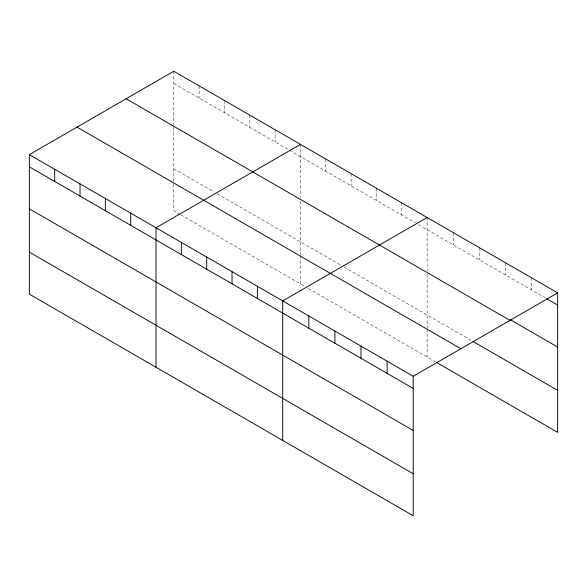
<?xml version="1.0" encoding="UTF-8"?>
<svg xmlns="http://www.w3.org/2000/svg" width="587" height="587" viewBox="0 0 587 587"><rect width="100%" height="100%" fill="white"/><g stroke="black" fill="none" stroke-linecap="round" stroke-linejoin="round"><path stroke-width="0.44" stroke-dasharray="2.94 2.2" d="M173.789 83.427L288.584 149.707M289.376 150.162L415.258 222.84M418.428 224.674L544.993 297.741M173.789 168.733L214.167 192.044M217.329 193.871L340.842 265.177M344.004 267.004L471.434 340.57M180.121 214.402L173.789 210.748L173.789 182.432M180.913 214.857L305.211 286.625M308.38 288.452L435.048 361.577M531.551 277.798L531.551 289.978M505.444 262.727L505.444 274.907M479.344 247.655L479.344 259.836M453.237 232.584L453.237 244.772M427.138 217.513L427.138 270.798M427.138 274.415L427.138 327.788M427.138 328.698L427.138 357.013M401.802 202.889L401.802 215.069M376.465 188.258L376.465 200.446M351.129 173.635L351.129 185.815M325.8 159.004L325.8 171.191M300.463 144.38L300.463 197.665M300.463 201.282L300.463 254.655M300.463 255.565L300.463 283.881M275.127 129.749L275.127 141.937M249.791 115.125L249.791 127.313M224.454 100.502L224.454 112.682M199.125 85.871L199.125 98.058M173.789 71.247L173.789 124.532M173.789 127.247L173.789 181.515"/><path stroke-width="0.88" d="M29.35 154.638L413.211 376.252L413.211 515.753L29.35 294.131L29.35 154.638L173.789 71.247L557.65 292.869L557.65 432.362L436.625 362.495M300.463 144.38L156.025 227.771L156.025 367.271M427.138 217.513L282.699 300.904L282.699 440.404M413.211 376.252L557.65 292.869M546.578 298.658L557.65 305.049M510.191 319.666L557.65 347.064M126.124 98.763L509.986 320.385M473.012 341.487L557.65 390.348M77.014 127.115L460.876 348.737M29.35 166.818L413.211 388.44M29.35 208.833L413.211 430.454M29.35 252.124L413.211 473.738M387.112 361.188L387.112 373.369M361.005 346.117L361.005 358.297M334.906 331.046L334.906 343.226M308.799 315.975L308.799 328.162M257.363 286.28L257.363 298.46M232.026 271.649L232.026 283.837M206.697 257.025L206.697 269.206M181.361 242.394L181.361 254.582M130.688 213.14L130.688 225.327M105.352 198.516L105.352 210.704M80.023 183.892L80.023 196.073M54.686 169.261L54.686 181.449"/></g></svg>
